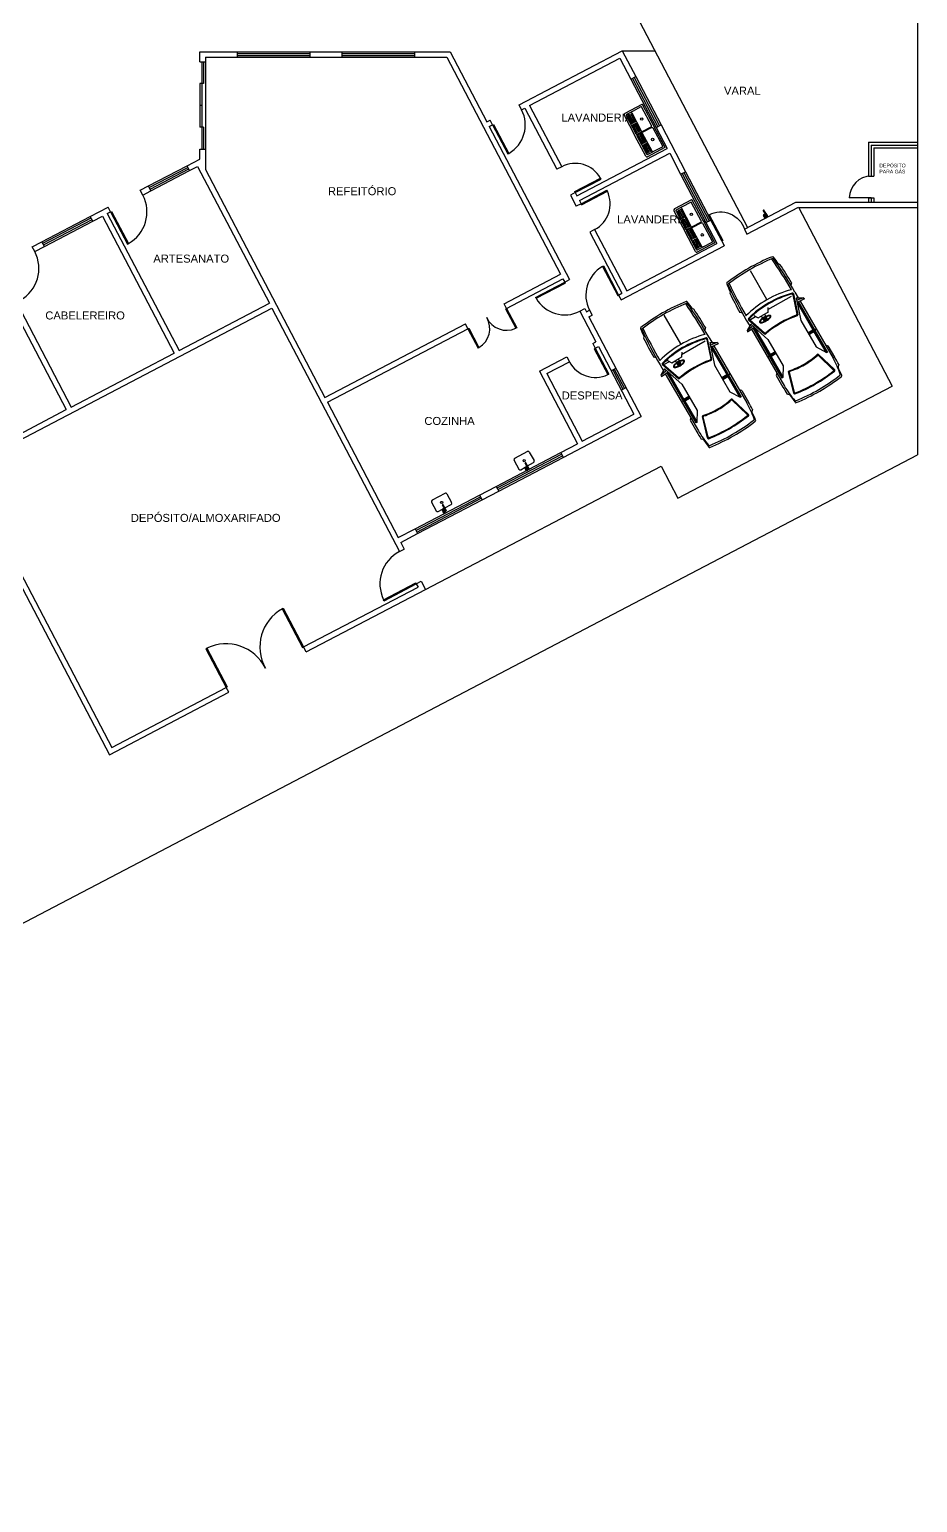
# Model space of a CAD drawing. Header units: millimetres. Extents: x 562 to 1062, y -27 to 300.
# Drawn here: x 609.86 to 634.26, y 199.78 to 240.27 of the extents above; entities that cross this region are included whole.
import ezdxf

# ---------------------------------------------------------------- set-up
doc = ezdxf.new("R2010")
doc.units = ezdxf.units.MM
doc.header["$LTSCALE"] = 0.04
for name, color, linetype in [('01', 1, 'Continuous'), ('02', 2, 'Continuous'), ('03', 3, 'Continuous'), ('05', 5, 'Continuous'), ('2', 2, 'Continuous'), ('BAN', 11, 'Continuous'), ('COZ', 1, 'Continuous'), ('P02', 6, 'Continuous'), ('TERRENO', 30, 'Continuous')]:
    doc.layers.add(name, color=color, linetype=linetype)
doc.styles.get("Standard").update_dxf_attribs({"font": 'arial.ttf'})

# ---------------------------------------------------------------- blocks, each defined once
blk = doc.blocks.new('Carro-p-pl')
at = {"layer": 'P02'}
for p, q in [((0.383, 1.736), (0.33, 1.682)), ((0.98, 1.759), (1.03, 1.71)), ((1.247, 1.71), (1.434, 1.71)), ((1.272, 1.652), (1.827, 1.467)), ((1.286, 1.626), (1.804, 1.454)), ((1.405, 1.66), (1.505, 1.836)), ((1.405, 1.66), (2.005, 1.46)), ((1.505, 1.836), (1.47, 1.656)), ((1.505, 1.836), (1.543, 1.842)), ((1.543, 1.842), (1.525, 1.62)), ((1.525, 1.62), (2.396, 1.62)), ((1.526, 1.63), (3.122, 1.63)), ((1.528, 1.66), (3.122, 1.66)), ((1.532, 1.71), (3.347, 1.71)), ((2.396, 1.46), (2.396, 1.62)), ((2.406, 1.46), (2.406, 1.63)), ((2.426, 1.46), (2.426, 1.71)), ((2.446, 1.46), (2.446, 1.63)), ((2.456, 1.62), (3.105, 1.62)), ((2.456, 1.46), (2.456, 1.62)), ((2.847, 1.46), (3.122, 1.63)), ((2.98, 1.76), (2.93, 1.71)), ((2.98, 1.76), (3.347, 1.76)), ((3.122, 1.63), (3.122, 1.66)), ((3.578, 1.756), (3.643, 1.691)), ((1.295, 0.825), (1.295, 1.573)), ((2.005, 1.46), (2.847, 1.46)), ((3.64, 1.588), (3.057, 1.412)), ((3.624, 1.557), (3.08, 1.401)), ((0.117, 0.94), (1.027, 0.94)), ((1.245, 0.855), (1.36, 0.785)), ((1.245, 0.409), (1.36, 0.48)), ((1.272, 0.229), (1.827, 0.414)), ((1.286, 0.255), (1.804, 0.427)), ((1.295, 0.278), (1.295, 0.439)), ((1.36, 0.785), (1.36, 0.632)), ((1.36, 0.682), (1.427, 0.682)), ((1.36, 0.48), (1.36, 0.632)), ((1.36, 0.582), (1.427, 0.582)), ((1.405, 0.22), (2.005, 0.42)), ((1.443, 0.682), (1.484, 0.682)), ((1.443, 0.582), (1.484, 0.582)), ((2.005, 0.42), (2.847, 0.42)), ((2.396, 0.42), (2.396, 0.26)), ((2.406, 0.42), (2.406, 0.25)), ((2.426, 0.42), (2.426, 0.17)), ((2.446, 0.42), (2.446, 0.25)), ((2.456, 0.42), (2.456, 0.26)), ((2.847, 0.42), (3.122, 0.25)), ((3.64, 0.293), (3.057, 0.469)), ((3.624, 0.323), (3.08, 0.48)), ((0.33, 0.198), (0.383, 0.145)), ((1.03, 0.171), (0.98, 0.122)), ((1.247, 0.17), (1.434, 0.17)), ((1.405, 0.22), (1.505, 0.044)), ((1.505, 0.044), (1.47, 0.225)), ((1.505, 0.044), (1.543, 0.039)), ((1.543, 0.039), (1.525, 0.26)), ((1.525, 0.26), (2.396, 0.26)), ((1.526, 0.25), (3.122, 0.25)), ((1.528, 0.22), (3.122, 0.22)), ((1.532, 0.17), (3.347, 0.17)), ((2.456, 0.26), (3.105, 0.26)), ((2.93, 0.17), (2.98, 0.12)), ((2.98, 0.12), (3.347, 0.12)), ((3.122, 0.25), (3.122, 0.22)), ((3.643, 0.19), (3.578, 0.125))]:
    blk.add_line(p, q, dxfattribs=at)
for points in [[(1.484, 0.807, 0.22377), (1.465, 0.798, 0.090414), (1.442, 0.756, 0.047239), (1.429, 0.704, 0.035198), (1.424, 0.632, 0.035198), (1.429, 0.561, 0.047239), (1.442, 0.508, 0.090414), (1.465, 0.466, 0.22377), (1.484, 0.457, 0.22377), (1.503, 0.466, 0.090414), (1.526, 0.508, 0.047239), (1.539, 0.561, 0.035198), (1.544, 0.632, 0.035198), (1.539, 0.704, 0.047239), (1.526, 0.756, 0.090414), (1.503, 0.798, 0.22377)], [(1.484, 0.787, 0.249518), (1.471, 0.78, 0.080335), (1.453, 0.742, 0.039271), (1.444, 0.696, 0.028768), (1.441, 0.632, 0.028768), (1.444, 0.569, 0.039271), (1.453, 0.523, 0.080335), (1.471, 0.484, 0.249518), (1.484, 0.477, 0.249518), (1.497, 0.484, 0.080335), (1.515, 0.523, 0.039271), (1.524, 0.569, 0.028768), (1.527, 0.632, 0.028768), (1.524, 0.696, 0.039271), (1.515, 0.742, 0.080335), (1.497, 0.78, 0.249518)], [(1.484, 0.582, 0.22377), (1.489, 0.585, 0.090414), (1.496, 0.597, 0.047239), (1.5, 0.612, 0.035198), (1.501, 0.632, 0.035198), (1.5, 0.653, 0.047239), (1.496, 0.668, 0.090414), (1.489, 0.68, 0.22377), (1.484, 0.682, 0.22377), (1.479, 0.68, 0.090414), (1.472, 0.668, 0.047239), (1.468, 0.653, 0.035198), (1.467, 0.632, 0.035198), (1.468, 0.612, 0.047239), (1.472, 0.597, 0.090414), (1.479, 0.585, 0.22377)]]:
    blk.add_lwpolyline(points, format="xyb", close=True, dxfattribs=at)
for centre, radius, start, end in [((5.303, 0.94), 5.256, 172.1148, 187.8852), ((0.122, 1.658), 0.025, 95.1626, 172.4289), ((5.301, 0.94), 5.204, 172.1362, 187.8638), ((0.941, -4.71), 6.445, 95.2037, 97.3242), ((1.185, -11.214), 12.875, 90.1823, 94.6429), ((0.156, 1.651), 0.01, 95.0135, 172.4531), ((1.19, -9.141), 10.852, 89.6978, 95.4717), ((1.185, -11.214), 12.975, 90.9021, 93.5413), ((3.781, 0.94), 2.734, 164.7295, 195.2705), ((3.781, 0.94), 2.634, 164.7191, 195.2809), ((1.264, 1.628), 0.025, 71.5651, 165.3451), ((1.278, 1.602), 0.025, 71.5651, 165.7797), ((3.274, -7.733), 9.494, 88.1654, 89.5555), ((3.306, -1.124), 2.835, 79.4111, 89.1795), ((2.874, -7.733), 9.469, 83.9288, 85.4318), ((3.825, 1.637), 0.025, 7.4274, 84.2048), ((-1.3, 0.94), 5.197, 352.2554, 7.7446), ((3.873, 1.658), 0.025, 7.567, 83.9288), ((-1.308, 0.94), 5.255, 352.119, 7.881), ((3.774, 0.94), 2.607, 165.1483, 194.8517), ((4.503, 0.94), 2.725, 169.7412, 190.2588), ((4.513, 0.94), 2.716, 169.4188, 190.5812), ((1.796, 1.43), 0.025, 350.3354, 71.5651), ((1.819, 1.443), 0.025, 350.0159, 71.5651), ((3.068, 1.39), 0.025, 116.5651, 190.0386), ((0.946, 0.94), 2.145, 0.0035, 11.9774), ((3.091, 1.378), 0.025, 116.5651, 189.7621), ((0.97, 0.94), 2.141, 0.0033, 11.6965), ((3.635, 1.535), 0.025, 6.9827, 116.5651), ((3.651, 1.566), 0.025, 7.2712, 116.5651), ((-0.599, 0.94), 4.3, 0.0008, 7.9913), ((-0.648, 0.94), 4.369, 0.0009, 8.2699), ((0.946, 0.94), 2.145, 348.0226, 359.9965), ((0.97, 0.94), 2.141, 348.3035, 359.9967), ((-0.599, 0.94), 4.3, 352.0087, 359.9992), ((-0.648, 0.94), 4.369, 351.7301, 359.9991), ((1.796, 0.451), 0.025, 288.4349, 9.6646), ((1.819, 0.437), 0.025, 288.4349, 9.9841), ((3.068, 0.491), 0.025, 169.9614, 243.4349), ((3.091, 0.502), 0.025, 170.2379, 243.4349), ((0.122, 0.223), 0.025, 187.5711, 264.8374), ((0.941, 6.591), 6.445, 262.6758, 264.7963), ((1.185, 13.095), 12.875, 265.3571, 269.8177), ((0.156, 0.23), 0.01, 187.5469, 264.9865), ((1.19, 11.022), 10.852, 264.5283, 270.3022), ((1.185, 13.095), 12.975, 266.4587, 269.0979), ((1.264, 0.252), 0.025, 194.6549, 288.4349), ((1.278, 0.278), 0.025, 194.2203, 288.4349), ((3.306, 3.005), 2.835, 270.8205, 280.5889), ((3.274, 9.614), 9.494, 270.4445, 271.8346), ((3.635, 0.346), 0.025, 243.4349, 353.0173), ((2.874, 9.614), 9.469, 274.5682, 276.0712), ((3.651, 0.315), 0.025, 243.4349, 352.7288), ((3.825, 0.243), 0.025, 275.7952, 352.5726), ((3.873, 0.223), 0.025, 276.0712, 352.433)]:
    blk.add_arc(centre, radius, start, end, dxfattribs=at)
blk = doc.blocks.new('Piacoz-simples-pl')
at = {"layer": 'COZ'}
for p, q in [((0.051, 0), (0.051, 0.044)), ((0.066, 0.073), (0.073, 0.073)), ((0.066, 0.038), (0.073, 0.038)), ((0.066, 0.01), (0.236, 0.01)), ((0.081, 0.01), (0.081, 0.031)), ((0.086, 0.08), (0.123, 0.08)), ((0.086, 0.03), (0.123, 0.03)), ((0.14, 0.2), (0.14, 0.062)), ((0.14, 0.048), (0.14, 0.01)), ((0.45, 0.24), (0.18, 0.24)), ((0.49, -0.2), (0.49, 0.2)), ((0.066, -0.01), (0.236, -0.01)), ((0.14, -0.01), (0.14, -0.2)), ((0.45, -0.24), (0.18, -0.24))]:
    blk.add_line(p, q, dxfattribs=at)
blk.add_lwpolyline([(0.086, 0.08, 0.133256), (0.079, 0.078, 0.106756), (0.073, 0.073, 0.082828), (0.069, 0.065, 0.071352), (0.068, 0.055, 0.071352), (0.069, 0.045, 0.082828), (0.073, 0.037, 0.106756), (0.079, 0.032, 0.133256), (0.086, 0.03, 0.133256)], format="xyb", dxfattribs=at)
for points in [[(0.123, 0.03, 0.133256), (0.13, 0.032, 0.106756), (0.136, 0.037, 0.082828), (0.139, 0.045, 0.071352), (0.141, 0.055, 0.071352), (0.139, 0.065, 0.082828), (0.136, 0.073, 0.106756), (0.13, 0.078, 0.133256), (0.123, 0.08, 0.133256), (0.117, 0.078, 0.106756), (0.111, 0.073, 0.082828), (0.107, 0.065, 0.071352), (0.105, 0.055, 0.071352), (0.107, 0.045, 0.082828), (0.111, 0.037, 0.106756), (0.117, 0.032, 0.133256)], [(0.131, 0.063, 0.133256), (0.129, 0.062, 0.106756), (0.127, 0.06, 0.082828), (0.126, 0.058, 0.071352), (0.125, 0.055, 0.071352), (0.126, 0.052, 0.082828), (0.127, 0.05, 0.106756), (0.129, 0.048, 0.133256), (0.131, 0.048, 0.133256), (0.133, 0.048, 0.106756), (0.134, 0.05, 0.082828), (0.135, 0.052, 0.071352), (0.136, 0.055, 0.071352), (0.135, 0.058, 0.082828), (0.134, 0.06, 0.106756), (0.133, 0.062, 0.133256)]]:
    blk.add_lwpolyline(points, format="xyb", close=True, dxfattribs=at)
blk.add_circle((0.315, 0), 0.03, dxfattribs=at)
for centre, radius, start, end in [((0.066, 0.055), 0.035, 45.5847, 244.6231), ((0.066, 0.055), 0.0175, 90, 204.62), ((0.041, 0.044), 0.01, 0, 24.62), ((0.066, 0.055), 0.0175, 211.0027, 270), ((0.066, 0), 0.015, 41.8103, 318.1897), ((0.066, 0), 0.01, 90.0002, 270.0002), ((0.066, 0.055), 0.035, 295.3769, 314.4153), ((0.18, 0.2), 0.04, 90, 180), ((0.236, 0), 0.0125, 233.1301, 126.8699), ((0.236, 0), 0.01, 270.0001, 90.0001), ((0.45, 0.2), 0.04, 0, 90), ((0.18, -0.2), 0.04, 180, 270), ((0.45, -0.2), 0.04, 270, 0)]:
    blk.add_arc(centre, radius, start, end, dxfattribs=at)

msp = doc.modelspace()

# ---------------------------------------------------------------- linework, layer by layer
at = {"layer": '01'}
for p, q in [((626.686, 238.212), (626.215, 237.962)), ((627.023, 237.603), (626.702, 238.207)), ((626.2, 237.913), (626.498, 237.351)), ((626.796, 236.789), (626.498, 237.351)), ((627.001, 237.645), (627.321, 237.041)), ((627.316, 237.025), (626.844, 236.775)), ((628.053, 235.59), (627.581, 235.34)), ((628.389, 234.981), (628.069, 235.585)), ((627.566, 235.291), (627.864, 234.73)), ((628.367, 235.024), (628.687, 234.419)), ((628.162, 234.168), (627.864, 234.73)), ((628.682, 234.403), (628.211, 234.153))]:
    msp.add_line(p, q, dxfattribs=at)
for points in [[(626.713, 237.479), (626.943, 237.601, 0.414214), (626.953, 237.633), (626.688, 238.132, 0.414214), (626.656, 238.142), (626.426, 238.02)], [(626.396, 238.004), (626.269, 237.936, 0.414214), (626.259, 237.904)], [(626.259, 237.904), (626.523, 237.406, 0.414214), (626.556, 237.396), (626.683, 237.463, 0.414214)], [(626.287, 237.915), (626.413, 237.678, 0.414214)], [(626.297, 237.921), (626.423, 237.684, 0.414214)], [(626.329, 237.938), (626.455, 237.701, 0.414214)], [(626.339, 237.943), (626.465, 237.706, 0.414214)], [(626.372, 237.96), (626.497, 237.723, 0.414214)], [(626.382, 237.966), (626.508, 237.729, 0.414214)], [(626.424, 238.019), (626.405, 238.009, 0.414214), (626.4, 237.992), (626.407, 237.979), (626.668, 237.488), (626.676, 237.473, 0.414214), (626.692, 237.468), (626.711, 237.478)], [(626.422, 237.661), (626.548, 237.424, 0.414214)], [(626.432, 237.666), (626.558, 237.429, 0.414214)], [(626.464, 237.683), (626.59, 237.446, 0.414214)], [(626.474, 237.689), (626.6, 237.452, 0.414214)], [(626.507, 237.706), (626.632, 237.469, 0.414214)], [(626.517, 237.711), (626.642, 237.474, 0.414214)], [(626.821, 236.844), (626.557, 237.342, -0.414214), (626.567, 237.374), (626.694, 237.442, -0.414214)], [(626.712, 237.115), (626.586, 237.352, -0.414214)], [(626.722, 237.12), (626.596, 237.357, -0.414214)], [(626.754, 237.137), (626.628, 237.374, -0.414214)], [(626.764, 237.143), (626.638, 237.38, -0.414214)], [(626.796, 237.16), (626.671, 237.397, -0.414214)], [(626.806, 237.165), (626.681, 237.402, -0.414214)], [(627.009, 236.916), (626.99, 236.906, -0.414214), (626.974, 236.911), (626.967, 236.924), (626.706, 237.416), (626.698, 237.43, -0.414214), (626.703, 237.447), (626.722, 237.457)], [(626.724, 237.458), (626.954, 237.58, -0.414214), (626.986, 237.57), (627.251, 237.072, -0.414214), (627.241, 237.039), (627.011, 236.917)], [(626.847, 236.861), (626.721, 237.097, -0.414214)], [(626.857, 236.866), (626.731, 237.103, -0.414214)], [(626.889, 236.883), (626.763, 237.12, -0.414214)], [(626.899, 236.888), (626.773, 237.125, -0.414214)], [(626.931, 236.906), (626.806, 237.142, -0.414214)], [(626.941, 236.911), (626.816, 237.148, -0.414214)], [(626.981, 236.901), (626.854, 236.834, -0.414214), (626.821, 236.844)], [(627.762, 235.382), (627.635, 235.315, 0.414214), (627.625, 235.282)], [(627.653, 235.294), (627.779, 235.057, 0.414214)], [(627.663, 235.299), (627.789, 235.062, 0.414214)], [(627.696, 235.316), (627.821, 235.079, 0.414214)], [(627.706, 235.321), (627.831, 235.085, 0.414214)], [(627.738, 235.339), (627.864, 235.102, 0.414214)], [(627.748, 235.344), (627.874, 235.107, 0.414214)], [(627.791, 235.397), (627.771, 235.387, 0.414214), (627.766, 235.371), (627.773, 235.357), (628.034, 234.866), (628.042, 234.851, 0.414214), (628.058, 234.846), (628.077, 234.856)], [(628.079, 234.857), (628.309, 234.979, 0.414214), (628.319, 235.012), (628.055, 235.51, 0.414214), (628.022, 235.52), (627.792, 235.398)], [(627.625, 235.282), (627.89, 234.784, 0.414214), (627.922, 234.774), (628.049, 234.841, 0.414214)], [(627.788, 235.039), (627.914, 234.802, 0.414214)], [(627.798, 235.045), (627.924, 234.808, 0.414214)], [(627.831, 235.062), (627.956, 234.825, 0.414214)], [(627.841, 235.067), (627.966, 234.83, 0.414214)], [(627.873, 235.084), (627.999, 234.847, 0.414214)], [(627.883, 235.09), (628.009, 234.853, 0.414214)], [(628.09, 234.836), (628.32, 234.958, -0.414214), (628.353, 234.948), (628.617, 234.45, -0.414214), (628.607, 234.417), (628.377, 234.295)], [(628.188, 234.222), (627.923, 234.72, -0.414214), (627.933, 234.753), (628.06, 234.82, -0.414214)], [(628.078, 234.493), (627.952, 234.73, -0.414214)], [(628.088, 234.499), (627.962, 234.736, -0.414214)], [(628.12, 234.516), (627.995, 234.753, -0.414214)], [(628.13, 234.521), (628.005, 234.758, -0.414214)], [(628.163, 234.538), (628.037, 234.775, -0.414214)], [(628.173, 234.544), (628.047, 234.781, -0.414214)], [(628.376, 234.295), (628.356, 234.284, -0.414214), (628.34, 234.289), (628.333, 234.303), (628.072, 234.794), (628.064, 234.809, -0.414214), (628.069, 234.825), (628.089, 234.835)], [(628.255, 234.261), (628.13, 234.498, -0.414214)], [(628.265, 234.267), (628.14, 234.504, -0.414214)], [(628.298, 234.284), (628.172, 234.521, -0.414214)], [(628.308, 234.289), (628.182, 234.526, -0.414214)], [(628.213, 234.239), (628.087, 234.476, -0.414214)], [(628.223, 234.244), (628.097, 234.481, -0.414214)], [(628.347, 234.28), (628.22, 234.212, -0.414214), (628.188, 234.222)]]:
    msp.add_lwpolyline(points, format="xyb", dxfattribs=at)
for centre in [(626.683, 237.809), (626.981, 237.248), (628.049, 235.188), (628.347, 234.626)]:
    msp.add_circle(centre, 0.0336, dxfattribs=at)
for centre, radius, start, end in [((626.692, 238.201), 0.012, 27.949, 117.949), ((626.231, 237.93), 0.036, 117.949, 207.949), ((627.311, 237.035), 0.012, 297.949, 27.949), ((626.828, 236.806), 0.036, 207.949, 297.949), ((632.987, 235.642), 0.6, 90, 180), ((627.598, 235.308), 0.036, 117.949, 207.949), ((628.058, 235.58), 0.012, 27.949, 117.949), ((628.194, 234.185), 0.036, 207.949, 297.949), ((628.677, 234.414), 0.012, 297.949, 27.949)]:
    msp.add_arc(centre, radius, start, end, dxfattribs=at)
at = {"layer": '02'}
for p, q in [((626.433, 240.862), (629.592, 234.829)), ((614.592, 239.387), (614.592, 236.987)), ((614.642, 239.387), (614.642, 238.787)), ((614.692, 239.387), (614.692, 236.987)), ((615.572, 239.662), (617.572, 239.662)), ((615.572, 239.612), (617.572, 239.612)), ((615.572, 239.562), (617.572, 239.562)), ((615.572, 239.512), (617.572, 239.512)), ((618.452, 239.662), (620.452, 239.662)), ((618.452, 239.612), (620.452, 239.612)), ((618.452, 239.562), (620.452, 239.562)), ((618.452, 239.512), (620.452, 239.512)), ((626.146, 239.685), (627.049, 239.685)), ((626.473, 238.953), (627.169, 237.624)), ((626.517, 238.976), (627.213, 237.647)), ((614.542, 238.787), (614.542, 237.587)), ((614.642, 238.787), (614.542, 238.787)), ((626.385, 238.906), (627.08, 237.577)), ((626.429, 238.929), (627.125, 237.601)), ((614.592, 238.187), (614.542, 238.187)), ((614.642, 237.587), (614.542, 237.587)), ((614.642, 237.587), (614.642, 236.987)), ((632.912, 237.172), (634.262, 237.172)), ((632.912, 237.172), (632.912, 236.242)), ((633.062, 237.022), (634.262, 237.022)), ((633.062, 237.022), (633.062, 236.242)), ((613.125, 235.97), (614.188, 236.527)), ((613.148, 235.926), (614.211, 236.483)), ((613.171, 235.882), (614.234, 236.438)), ((613.194, 235.837), (614.258, 236.394)), ((624.841, 235.818), (625.55, 236.189)), ((624.855, 235.791), (625.564, 236.162)), ((625.564, 236.162), (625.55, 236.189)), ((627.753, 236.293), (628.449, 234.964)), ((627.797, 236.316), (628.493, 234.987)), ((627.842, 236.339), (628.537, 235.01)), ((627.886, 236.362), (628.582, 235.034)), ((632.912, 236.242), (633.062, 236.242)), ((624.855, 235.791), (624.841, 235.818)), ((625.017, 235.481), (625.726, 235.852)), ((625.031, 235.455), (625.74, 235.826)), ((625.74, 235.826), (625.726, 235.852)), ((625.031, 235.455), (625.017, 235.481)), ((630.99, 235.392), (633.568, 230.47)), ((632.912, 235.642), (632.912, 235.542)), ((632.912, 235.642), (633.062, 235.642)), ((633.062, 235.642), (633.062, 235.542)), ((627.677, 227.385), (633.568, 230.47)), ((622.686, 227.713), (624.458, 228.641)), ((622.709, 227.669), (624.481, 228.597)), ((622.732, 227.625), (624.504, 228.553)), ((622.756, 227.581), (624.527, 228.508)), ((620.738, 224.88), (627.213, 228.271)), ((627.213, 228.271), (627.677, 227.385)), ((620.454, 226.544), (622.225, 227.472)), ((620.477, 226.5), (622.249, 227.428)), ((620.5, 226.456), (622.272, 227.384)), ((620.523, 226.412), (622.295, 227.339)), ((616.807, 224.346), (616.834, 224.36)), ((616.834, 224.36), (617.391, 223.297)), ((616.807, 224.346), (617.364, 223.283)), ((614.708, 223.247), (614.734, 223.261)), ((614.708, 223.247), (615.264, 222.184)), ((614.734, 223.261), (615.291, 222.198)), ((617.364, 223.283), (617.391, 223.297)), ((615.264, 222.184), (615.291, 222.198))]:
    msp.add_line(p, q, dxfattribs=at)
at = {"layer": '02', "extrusion": (0, 0, -1)}
msp.add_lwpolyline([(-628.91, 234.472), (-628.883, 234.458), (-628.512, 235.167), (-628.539, 235.18)], close=True, dxfattribs=at)
at = {"layer": '02'}
for centre, radius, start, end in [((624.855, 235.791), 0.8, 29.7873, 117.6382), ((625.017, 235.481), 0.8, 297.6382, 25.4891), ((617.391, 223.297), 1.2, 119.0703, 209.0703), ((615.264, 222.184), 1.2, 26.2061, 116.2061)]:
    msp.add_arc(centre, radius, start, end, dxfattribs=at)
at = {"layer": '02', "extrusion": (0, 0, -1)}
msp.add_arc((-628.854, 234.578), 0.681, 62.3618, 162.4695, dxfattribs=at)
at = {"layer": '03'}
for p, q in [((632.987, 237.097), (634.262, 237.097)), ((632.987, 237.097), (632.987, 236.242)), ((632.987, 235.642), (632.387, 235.642)), ((632.987, 235.642), (632.987, 235.542))]:
    msp.add_line(p, q, dxfattribs=at)
at = {"layer": '05'}
for p, q in [((614.542, 239.662), (615.572, 239.662)), ((614.542, 239.387), (614.542, 239.662)), ((614.542, 239.387), (614.692, 239.387)), ((614.692, 239.512), (614.692, 239.387)), ((614.692, 239.512), (615.572, 239.512)), ((615.572, 239.512), (615.572, 239.662)), ((617.572, 239.512), (617.572, 239.662)), ((617.572, 239.662), (618.452, 239.662)), ((617.572, 239.512), (618.452, 239.512)), ((618.452, 239.512), (618.452, 239.662)), ((620.452, 239.512), (620.452, 239.662)), ((620.452, 239.662), (621.417, 239.662)), ((620.452, 239.512), (621.326, 239.512)), ((621.326, 239.512), (624.45, 233.547)), ((621.417, 239.662), (622.426, 237.736)), ((623.312, 238.2), (626.146, 239.685)), ((623.603, 238.183), (626.083, 239.482)), ((626.083, 239.482), (626.385, 238.906)), ((626.146, 239.685), (626.517, 238.976)), ((626.385, 238.906), (626.517, 238.976)), ((623.381, 238.067), (623.312, 238.2)), ((623.603, 238.183), (624.484, 236.5)), ((622.426, 237.736), (622.514, 237.783)), ((622.584, 237.65), (622.514, 237.783)), ((623.381, 238.067), (623.47, 238.114)), ((623.47, 238.114), (624.351, 236.43)), ((622.495, 237.603), (622.584, 237.65)), ((622.495, 237.603), (624.699, 233.395)), ((627.08, 237.577), (627.213, 237.647)), ((627.08, 237.577), (627.382, 237.002)), ((627.213, 237.647), (627.886, 236.362)), ((614.542, 236.712), (614.542, 236.987)), ((614.542, 236.987), (614.692, 236.987)), ((614.692, 236.987), (614.692, 236.426)), ((624.901, 235.703), (627.382, 237.002)), ((614.188, 236.527), (614.542, 236.712)), ((614.258, 236.394), (614.188, 236.527)), ((614.258, 236.394), (614.479, 236.51)), ((614.479, 236.51), (616.451, 232.745)), ((624.971, 235.57), (627.452, 236.869)), ((627.452, 236.869), (627.753, 236.293)), ((614.692, 236.426), (617.975, 230.157)), ((624.484, 236.5), (624.351, 236.43)), ((627.753, 236.293), (627.886, 236.362)), ((612.903, 235.854), (613.125, 235.97)), ((612.973, 235.721), (612.903, 235.854)), ((612.973, 235.721), (613.194, 235.837)), ((613.194, 235.837), (613.125, 235.97)), ((624.855, 235.791), (624.722, 235.722)), ((624.722, 235.722), (624.885, 235.412)), ((624.855, 235.791), (624.901, 235.703)), ((611.53, 235.135), (612.018, 235.39)), ((612.087, 235.258), (612.018, 235.39)), ((625.017, 235.481), (624.885, 235.412)), ((624.971, 235.57), (625.017, 235.481)), ((629.503, 234.783), (630.921, 235.525)), ((629.573, 234.65), (630.99, 235.392)), ((630.921, 235.525), (634.262, 235.525)), ((630.999, 235.375), (634.262, 235.375)), ((611.6, 235.002), (611.53, 235.135)), ((611.6, 235.002), (611.866, 235.142)), ((611.866, 235.142), (613.837, 231.376)), ((611.998, 235.211), (612.087, 235.258)), ((611.998, 235.211), (613.97, 231.446)), ((628.449, 234.964), (628.582, 235.034)), ((628.449, 234.964), (628.75, 234.388)), ((628.582, 235.034), (628.883, 234.458)), ((625.389, 234.773), (625.256, 234.703)), ((625.256, 234.703), (626.137, 233.02)), ((625.389, 234.773), (626.27, 233.089)), ((609.936, 234.3), (610.201, 234.439)), ((610.005, 234.167), (609.936, 234.3)), ((610.005, 234.167), (610.271, 234.307)), ((610.271, 234.307), (610.201, 234.439)), ((626.118, 232.84), (628.953, 234.325)), ((626.27, 233.089), (628.75, 234.388)), ((608.898, 233.588), (610.869, 229.822)), ((609.031, 233.657), (611.002, 229.892)), ((622.9, 232.735), (624.45, 233.547)), ((622.969, 232.603), (624.519, 233.414)), ((624.519, 233.414), (624.566, 233.326)), ((624.566, 233.326), (624.699, 233.395)), ((626.048, 232.973), (626.137, 233.02)), ((626.048, 232.973), (626.118, 232.84)), ((608.104, 228.205), (616.52, 232.612)), ((613.97, 231.446), (616.451, 232.745)), ((616.52, 232.612), (620.025, 225.918)), ((622.969, 232.603), (622.9, 232.735)), ((624.983, 232.528), (625.116, 232.598)), ((624.983, 232.528), (625.424, 231.687)), ((625.116, 232.598), (625.163, 232.509)), ((625.163, 232.509), (625.251, 232.556)), ((625.251, 232.556), (625.321, 232.423)), ((617.975, 230.157), (621.836, 232.179)), ((621.906, 232.046), (621.836, 232.179)), ((625.232, 232.377), (625.321, 232.423)), ((625.232, 232.377), (626.67, 229.63)), ((618.045, 230.024), (621.906, 232.046)), ((625.335, 231.641), (625.424, 231.687)), ((611.002, 229.892), (613.837, 231.376)), ((623.874, 230.875), (624.627, 231.269)), ((624.627, 231.269), (624.696, 231.137)), ((625.335, 231.641), (625.405, 231.508)), ((625.405, 231.508), (625.494, 231.554)), ((625.494, 231.554), (626.468, 229.694)), ((623.874, 230.875), (624.917, 228.882)), ((624.076, 230.812), (624.696, 231.137)), ((625.841, 230.89), (625.974, 230.959)), ((624.076, 230.812), (625.05, 228.951)), ((626.12, 230.358), (626.253, 230.428)), ((608.035, 228.338), (610.869, 229.822)), ((618.045, 230.024), (619.993, 226.303)), ((624.527, 228.508), (626.67, 229.63)), ((625.05, 228.951), (626.468, 229.694)), ((624.458, 228.641), (624.917, 228.882)), ((624.458, 228.641), (624.527, 228.508)), ((622.225, 227.472), (622.686, 227.713)), ((622.686, 227.713), (622.756, 227.581)), ((608.614, 227.231), (612.12, 220.537)), ((622.225, 227.472), (622.295, 227.339)), ((622.295, 227.339), (622.756, 227.581)), ((619.993, 226.303), (620.454, 226.544)), ((620.063, 226.17), (620.523, 226.412)), ((620.454, 226.544), (620.523, 226.412)), ((620.025, 225.918), (620.158, 225.988)), ((620.063, 226.17), (620.158, 225.988)), ((609.664, 224.902), (612.056, 220.334)), ((617.391, 223.297), (620.536, 224.944)), ((617.46, 223.164), (620.738, 224.88)), ((620.489, 225.032), (620.622, 225.102)), ((620.489, 225.032), (620.536, 224.944)), ((620.622, 225.102), (620.738, 224.88)), ((617.46, 223.164), (617.391, 223.297)), ((612.056, 220.334), (615.334, 222.051)), ((612.12, 220.537), (615.264, 222.184)), ((615.334, 222.051), (615.264, 222.184))]:
    msp.add_line(p, q, dxfattribs=at)
at = {"layer": '05', "extrusion": (0, 0, -1)}
for p, q in [((629.503, 234.783), (629.573, 234.65)), ((628.883, 234.458), (628.953, 234.325))]:
    msp.add_line(p, q, dxfattribs=at)
at = {"layer": '2'}
for p, q in [((622.584, 237.65), (622.61, 237.664)), ((622.584, 237.65), (623.001, 236.852)), ((622.61, 237.664), (623.028, 236.866)), ((623.001, 236.852), (623.028, 236.866)), ((610.201, 234.439), (611.53, 235.135)), ((610.225, 234.395), (611.553, 235.091)), ((610.248, 234.351), (611.577, 235.047)), ((610.271, 234.307), (611.6, 235.002)), ((612.087, 235.258), (612.114, 235.271)), ((612.087, 235.258), (612.551, 234.372)), ((612.114, 235.271), (612.578, 234.386)), ((612.551, 234.372), (612.578, 234.386)), ((625.604, 233.757), (625.631, 233.771)), ((625.604, 233.757), (626.022, 232.959)), ((625.631, 233.771), (626.048, 232.973)), ((623.768, 232.908), (624.566, 233.326)), ((623.782, 232.882), (624.58, 233.299)), ((624.566, 233.326), (624.58, 233.299)), ((623.768, 232.908), (623.782, 232.882)), ((626.022, 232.959), (626.048, 232.973)), ((622.969, 232.603), (622.943, 232.589)), ((622.943, 232.589), (623.221, 232.057)), ((622.969, 232.603), (623.247, 232.071)), ((621.906, 232.046), (621.933, 232.06)), ((621.933, 232.06), (622.211, 231.528)), ((623.247, 232.071), (623.221, 232.057)), ((621.906, 232.046), (622.184, 231.514)), ((622.184, 231.514), (622.211, 231.528)), ((625.378, 231.494), (625.405, 231.508)), ((625.378, 231.494), (625.75, 230.785)), ((625.405, 231.508), (625.776, 230.799)), ((625.886, 230.913), (626.164, 230.381)), ((625.93, 230.936), (626.208, 230.404)), ((625.75, 230.785), (625.776, 230.799)), ((619.589, 224.595), (620.475, 225.059)), ((619.603, 224.568), (620.489, 225.032)), ((620.489, 225.032), (620.475, 225.059)), ((619.603, 224.568), (619.589, 224.595))]:
    msp.add_line(p, q, dxfattribs=at)
for centre, radius, start, end in [((622.584, 237.65), 0.9, 299.5484, 27.6382), ((612.087, 235.258), 1, 299.3573, 27.6382), ((609.119, 233.703), 1, 299.3573, 27.6382), ((626.048, 232.973), 0.9, 119.5484, 207.6382), ((624.566, 233.326), 0.9, 209.5484, 297.6382), ((621.906, 232.046), 0.601, 300.5006, 30.5006), ((622.969, 232.603), 0.601, 204.7758, 294.7758), ((625.405, 231.508), 0.8, 207.6382, 295.4891), ((620.489, 225.032), 1, 117.6382, 205.9191)]:
    msp.add_arc(centre, radius, start, end, dxfattribs=at)
at = {"layer": 'COZ'}
for p, q in [((630.135, 235.16), (630.042, 235.302)), ((630.119, 235.149), (630.026, 235.291)), ((630.049, 235.127), (630.029, 235.158)), ((630.066, 235.114), (630.062, 235.12)), ((630.091, 235.154), (630.07, 235.186)), ((630.096, 235.134), (630.092, 235.139)), ((630.11, 235.161), (630.093, 235.15)), ((630.135, 235.142), (630.099, 235.118))]:
    msp.add_line(p, q, dxfattribs=at)
for points in [[(630.07, 235.186, 0.133256), (630.066, 235.19, 0.106756), (630.058, 235.192, 0.082828), (630.049, 235.191, 0.071352), (630.04, 235.187, 0.071352), (630.032, 235.18, 0.082828), (630.028, 235.173, 0.106756), (630.027, 235.165, 0.133256), (630.029, 235.158, 0.133256), (630.034, 235.154, 0.106756), (630.042, 235.152, 0.082828), (630.05, 235.153, 0.071352), (630.059, 235.157, 0.071352), (630.067, 235.164, 0.082828), (630.071, 235.171, 0.106756), (630.073, 235.179, 0.133256)], [(630.039, 235.174, 0.133256), (630.041, 235.173, 0.106756), (630.043, 235.172, 0.082828), (630.046, 235.172, 0.071352), (630.048, 235.174, 0.071352), (630.051, 235.176, 0.082828), (630.052, 235.178, 0.106756), (630.052, 235.18, 0.133256), (630.052, 235.182, 0.133256), (630.05, 235.184, 0.106756), (630.048, 235.184, 0.082828), (630.045, 235.184, 0.071352), (630.043, 235.183, 0.071352), (630.04, 235.181, 0.082828), (630.039, 235.178, 0.106756), (630.039, 235.176, 0.133256)]]:
    msp.add_lwpolyline(points, format="xyb", close=True, dxfattribs=at)
msp.add_lwpolyline([(630.049, 235.127, 0.133256), (630.054, 235.122, 0.106756), (630.062, 235.12, 0.082828), (630.071, 235.121, 0.071352), (630.08, 235.126, 0.071352), (630.087, 235.132, 0.082828), (630.092, 235.14, 0.106756), (630.093, 235.148, 0.133256), (630.091, 235.154, 0.133256)], format="xyb", dxfattribs=at)
for centre, radius, start, end in [((630.034, 235.296), 0.0125, 356.288, 250.0277), ((630.034, 235.296), 0.01, 33.158, 213.158), ((630.081, 235.124), 0.035, 168.7425, 7.7809), ((630.081, 235.124), 0.0175, 213.1579, 327.7778), ((630.081, 235.124), 0.035, 58.5348, 77.5732), ((630.081, 235.124), 0.0175, 334.1606, 33.1579), ((630.104, 235.109), 0.01, 123.1579, 147.7778), ((630.127, 235.154), 0.015, 164.9682, 81.3475), ((630.127, 235.154), 0.01, 213.1581, 33.1581)]:
    msp.add_arc(centre, radius, start, end, dxfattribs=at)
at = {"layer": 'TERRENO'}
for p in [(634.262, 269.776), (579.262, 199.776)]:
    msp.add_line(p, (634.262, 228.576), dxfattribs=at)

# ---------------------------------------------------------------- block references
at = {"layer": '05', "rotation": 299.9999999999999}
for p in [(628.786, 233.28), (626.418, 232.05)]:
    msp.add_blockref('Carro-p-pl', p, dxfattribs=at)
at = {"layer": 'BAN'}
for p, rotation in [((623.606, 228.146), 119.3715917868917), ((621.332, 226.993), 118.1877741104086)]:
    msp.add_blockref('Piacoz-simples-pl', p, dxfattribs=dict(at, rotation=rotation))

# ---------------------------------------------------------------- texts
at = {"layer": '01'}
for s, p in [('VARAL', (628.944, 238.479)), ('LAVANDERIA', (624.476, 237.741)), ('REFEITÓRIO', (618.061, 235.717)), ('LAVANDERIA', (626.008, 234.942)), ('ARTESANATO', (613.262, 233.864)), ('CABELEREIRO', (610.294, 232.301)), ('DESPENSA', (624.484, 230.101)), ('COZINHA', (620.71, 229.401)), ('DEPÓSITO/ALMOXARIFADO', (612.644, 226.736))]:
    msp.add_text(s, height=0.22, dxfattribs=at).set_placement(p)
at = {"layer": '01', "insert": (633.214, 236.583), "char_height": 0.1, "attachment_point": 1}
msp.add_mtext('DEPÓSITO\\PPARA GÁS', dxfattribs=at)

doc.saveas('drawing.dxf')
